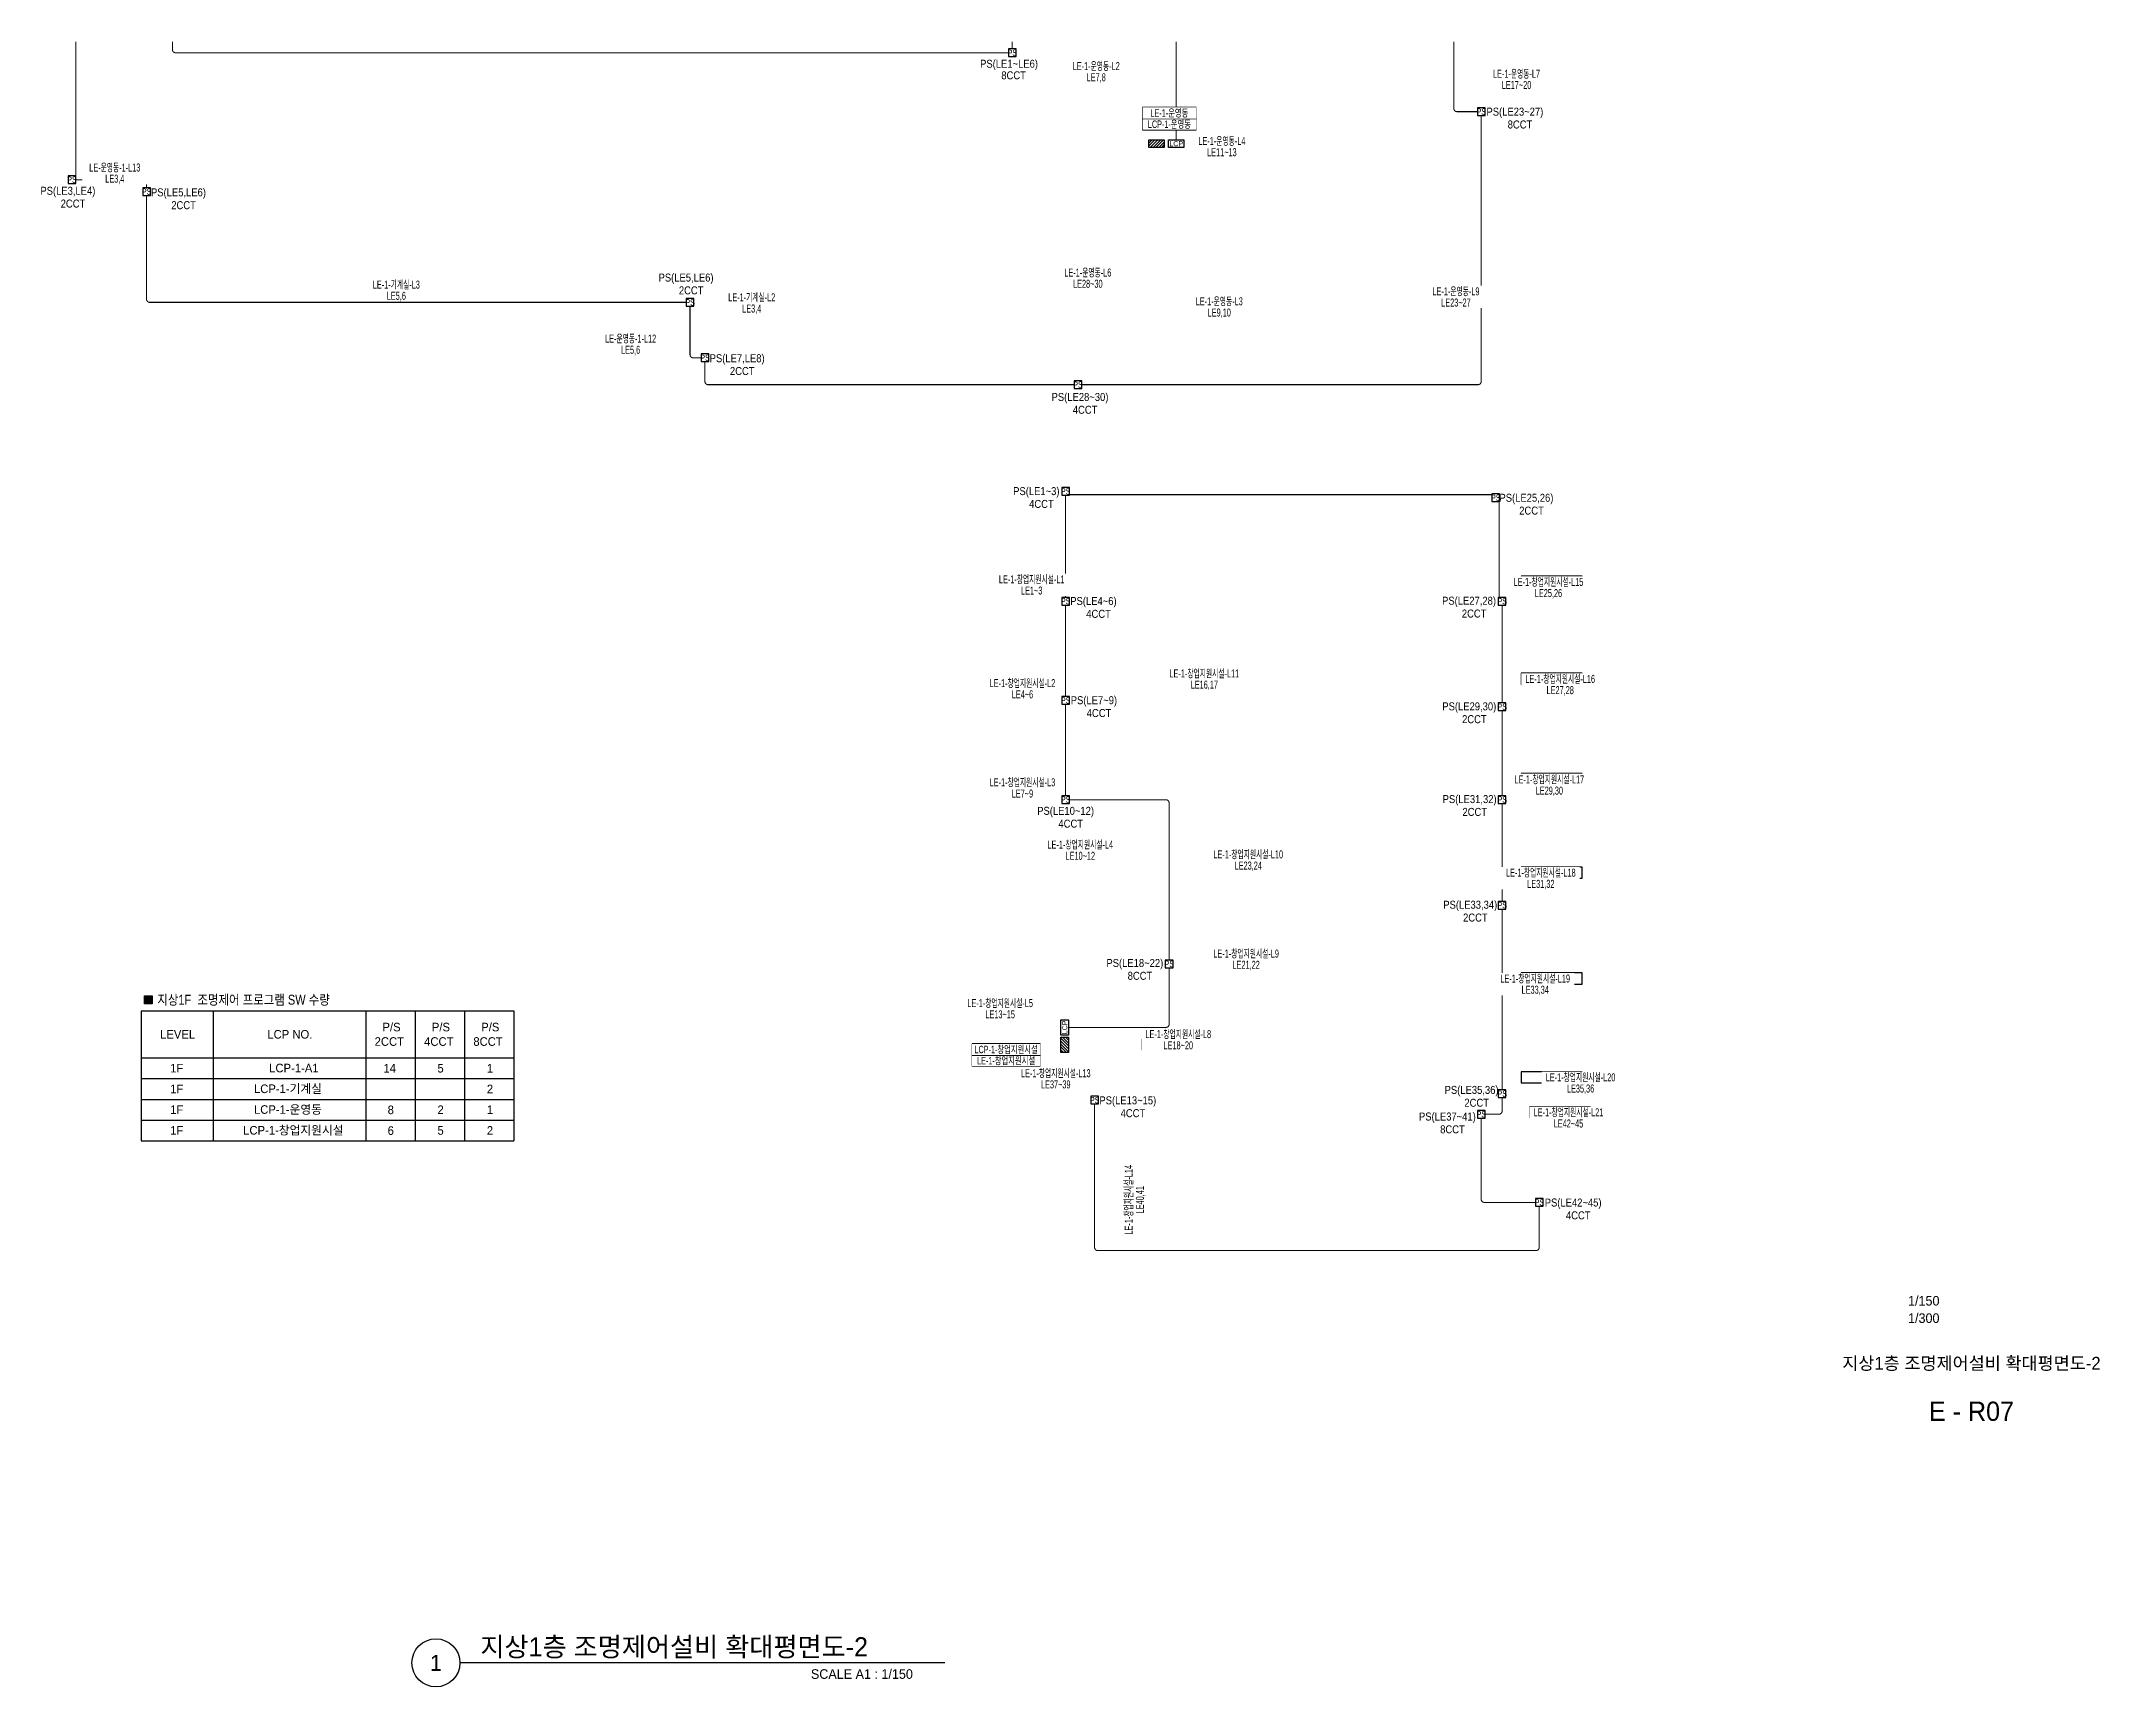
# Model space of a CAD drawing. Header units: millimetres. Extents: x 39625 to 501091, y -351975 to 836145.
# Drawn here: x 404612 to 501091, y -351975 to -274825 of the extents above; entities that cross this region are included whole.
import ezdxf
from ezdxf.enums import TextEntityAlignment as Align

# ---------------------------------------------------------------- set-up
doc = ezdxf.new("R2010")
doc.units = ezdxf.units.MM
doc.header["$LTSCALE"] = 150
doc.set_wipeout_variables(frame=1)
doc.linetypes.add('HIDDEN', pattern=[9.525, 6.35, -3.175])
for name, color, linetype in [('------01 Distribution Panel', 3, 'Continuous'), ('------02 Etc Panel', 3, 'Continuous'), ('------04 Lighting Switch', 2, 'Continuous'), ('-----30 Text', 2, 'Continuous'), ('-----41 Drawing Title', 2, 'Continuous'), ('-----42 Drawing Number', 2, 'Continuous'), ('-----43 Drawing Scale', 3, 'Continuous')]:
    doc.layers.add(name, color=color, linetype=linetype)
doc.styles.add('ELEC', font='Dotum.ttf')

# ---------------------------------------------------------------- blocks, each defined once
blk = doc.blocks.new('ps')
blk.add_lwpolyline([(-79296, 80452), (-79751, 80452), (-79751, 79997), (-79296, 79997)], close=True)
at = {"style": 'ELEC', "width": 0.7}
blk.add_text('PS', height=379.2, dxfattribs=at).set_placement((-79517, 80226), align=Align.MIDDLE_CENTER)
blk = doc.blocks.new('A07')
blk.add_lwpolyline([(-300, 0), (-300, 300), (300, 300), (300, 0)], close=True)
at = {"style": 'ELEC'}
blk.add_text('LCP', height=200, dxfattribs=at).set_placement((0, 150), align=Align.MIDDLE)
blk = doc.blocks.new('A02')
h = blk.add_hatch()
h.set_pattern_fill('ANSI31', color=256, scale=25, style=0)
h.set_pattern_definition([(45, (-2000, -19200), (-56.1266, 56.1266), [])])
h.paths.add_polyline_path([(-300, 300), (-300, 0), (300, 0), (300, 300)])
blk.add_lwpolyline([(300, 0), (-300, 0), (-300, 300), (300, 300)], close=True)

msp = doc.modelspace()

# ---------------------------------------------------------------- hatches: boundary and pattern name
at = {"layer": '-----30 Text'}
h = msp.add_hatch(dxfattribs=at)
h.set_pattern_fill('ANSI31', color=256, scale=1.090331, style=0)
h.set_pattern_definition([(45, (1177903.86163, -516848.97257), (-0.096372566095, 0.096372566095), [])])
h.paths.add_polyline_path([(409447, -319585), (409820, -319585), (409820, -319957), (409447, -319957)])

# ---------------------------------------------------------------- linework, layer by layer
at = {"layer": '------01 Distribution Panel', "color": 1, "elevation": 0}
for points in [[(473975, -300438), (476829, -300438), (476829, -299913), (473975, -299913)], [(473975, -304986), (476829, -304986), (476829, -304461), (473975, -304461)], [(473975, -309675), (476829, -309675), (476829, -309150), (473975, -309150)], [(473975, -314067), (476829, -314067), (476829, -313542), (473975, -313542)], [(473975, -319031), (476829, -319031), (476829, -318506), (473975, -318506)], [(456175, -322133), (459030, -322133), (459030, -321608), (456175, -321608)], [(473975, -323664), (476829, -323664), (476829, -323139), (473975, -323139)], [(474362, -325303), (477217, -325303), (477217, -324778), (474362, -324778)]]:
    msp.add_lwpolyline(points, close=True, dxfattribs=at)
at = {"layer": '-----30 Text'}
msp.add_lwpolyline([(409447, -319585), (409820, -319585), (409820, -319957), (409447, -319957)], close=True, dxfattribs=at)
at = {"layer": '-----41 Drawing Title', "color": 7}
msp.add_line((446964, -350850), (424236, -350850), dxfattribs=at)
msp.add_circle((423111, -350850), 1125, dxfattribs=at)
at = {"color": 3}
for p, q in [((409298, -320279), (409298, -326378)), ((409298, -320279), (419820, -320279)), ((412670, -320279), (412670, -326378)), ((419820, -320279), (419820, -323461)), ((419820, -320279), (419820, -326378)), ((419820, -320279), (426764, -320279)), ((422135, -320279), (422135, -326378)), ((424450, -320279), (424450, -326378)), ((426764, -320279), (426764, -326378)), ((409298, -322488), (419820, -322488)), ((419820, -322488), (426764, -322488)), ((409298, -323461), (419820, -323461)), ((419820, -323461), (426764, -323461)), ((409298, -324433), (419820, -324433)), ((419820, -324433), (426764, -324433)), ((409298, -325406), (419820, -325406)), ((419820, -325406), (426764, -325406)), ((409298, -326378), (419820, -326378)), ((419820, -326378), (426764, -326378))]:
    msp.add_line(p, q, dxfattribs=at)
at = {"color": 30, "linetype": 'HIDDEN', "lineweight": -3, "ltscale": 0.2, "const_width": 50, "elevation": 0}
for points in [[(406230, -274850), (406230, -281140)], [(450120, -275190), (450120, -274850)], [(457806, -279450), (457806, -274850)], [(452620, -300900), (452620, -296110)], [(452800, -296086), (472600, -296086)], [(472946, -296410), (472946, -300900)], [(473080, -301260), (473080, -305850)], [(452620, -310200), (452620, -305910)], [(473080, -306210), (473080, -310200)], [(473080, -310560), (473080, -315150)], [(473080, -315510), (473080, -323990)]]:
    msp.add_lwpolyline(points, dxfattribs=at)
for points in [[(410763, -274850), (410763, -275220, 0.414214), (410913, -275370), (449940, -275370)], [(470817, -274850), (470817, -277980, 0.414214), (470967, -278130), (471920, -278130)], [(453380, -290930), (471950, -290930, 0.414214), (472100, -290780), (472100, -278310)], [(406230, -281320), (409398, -281320, -0.414214), (409548, -281470), (409548, -281742)], [(409550, -282060), (409550, -286920, 0.414214), (409700, -287070), (434840, -287070)], [(435020, -287250), (435020, -289520, 0.414214), (435170, -289670), (435540, -289670)], [(435720, -289850), (435720, -290780, 0.414214), (435870, -290930), (453020, -290930)], [(452800, -310390), (457325, -310390, -0.414214), (457475, -310540), (457475, -317905)], [(457475, -318265), (457475, -320910, -0.414214), (457325, -321060), (452760, -321060)], [(453980, -324650), (453980, -331373, 0.414214), (454130, -331523), (474670, -331523, 0.414214), (474820, -331373), (474820, -329445)], [(473080, -324350), (473080, -324980, -0.414214), (472930, -325130), (472280, -325130)], [(472100, -325310), (472100, -329115, 0.414214), (472250, -329265), (474640, -329265)]]:
    msp.add_lwpolyline(points, format="xyb", dxfattribs=at)
at = {"color": 30, "linetype": 'HIDDEN', "lineweight": -3, "ltscale": 0.2, "const_width": 50}
msp.add_lwpolyline([(452620, -305550), (452620, -301260)], dxfattribs=at)

# ---------------------------------------------------------------- block references
at = {"layer": '------01 Distribution Panel', "xscale": 1.2, "yscale": 1.2, "zscale": 1.2}
for p, rotation in [((456886, -279450), 180), ((452760, -321880), 90)]:
    msp.add_blockref('A02', p, dxfattribs=dict(at, rotation=rotation))
at = {"layer": '------02 Etc Panel', "xscale": 1.2, "yscale": 1.2, "zscale": 1.2, "rotation": 89.99999999999999}
msp.add_blockref('A07', (452760, -321060), dxfattribs=at)
at = {"layer": '------04 Lighting Switch', "xscale": 0.790589613177827, "yscale": 0.790589613177827, "zscale": 0.790589613177827}
for p in [(512990, -338795), (534970, -341555), (468920, -344745), (472420, -345305), (497891, -350495), (498590, -353095), (516070, -354355), (515491, -359355), (535651, -359655), (515491, -364505), (535951, -364505), (515491, -369155), (535951, -369455), (515491, -373805), (535951, -373805), (535951, -378755), (520346, -381510), (535951, -387595), (516851, -387895), (534970, -388555), (537691, -392690)]:
    msp.add_blockref('ps', p, dxfattribs=at)

# ---------------------------------------------------------------- texts
at = {"layer": '-----30 Text', "style": 'ELEC', "width": 0.9}
for s, p in [('PS(LE1~LE6)', (449971, -275930, 0)), ('8CCT', (450186, -276426)), ('PS(LE23~27)', (473678, -278176)), ('8CCT', (473917, -278731)), ('2CCT', (406103, -282439, 0)), ('2CCT', (411285, -282514, 0)), ('2CCT', (435074, -286508, 0)), ('PS(LE7,LE8)', (437229, -289735, 0)), ('2CCT', (437468, -290289, 0)), ('PS(LE28~30)', (453297, -291551)), ('4CCT', (453536, -292105)), ('PS(LE1~3)', (451250, -295965)), ('PS(LE25,26)', (474219, -296277)), ('4CCT', (451489, -296520)), ('2CCT', (474458, -296832)), ('PS(LE27,28)', (471529, -301103)), ('4CCT', (454166, -301672)), ('2CCT', (471768, -301658)), ('PS(LE7~9)', (453949, -305768)), ('PS(LE29,30)', (471541, -306056)), ('4CCT', (454189, -306322)), ('2CCT', (471780, -306610)), ('PS(LE31,32)', (471557, -310403)), ('4CCT', (452862, -311509)), ('2CCT', (471797, -310957)), ('PS(LE33,34)', (471586, -315356)), ('2CCT', (471826, -315910)), ('PS(LE18~22)', (455867, -318087)), ('8CCT', (456107, -318641)), ('PS(LE35,36)', (471649, -324037, 0)), ('4CCT', (455777, -325081)), ('PS(LE37~41)', (470515, -325284)), ('2CCT', (471888, -324592, 0)), ('8CCT', (470754, -325838)), ('PS(LE42~45)', (476408, -329316)), ('4CCT', (476647, -329871))]:
    msp.add_text(s, height=375, dxfattribs=at).set_placement(p, align=Align.MIDDLE)
at = {"layer": '-----30 Text', "style": 'ELEC', "width": 0.85}
msp.add_text('지상1F  조명제어 프로그램 SW 수량', height=463.68, dxfattribs=at).set_placement((410054, -319996))
at = {"layer": '-----30 Text', "style": 'ELEC'}
for s, height, p in [(' LEVEL', 402.9, (410040, -321585)), (' LCP NO.', 402.9, (415065, -321585)), (' P/S', 402.9, (420460, -321246)), (' P/S', 402.9, (422775, -321246)), (' P/S', 402.9, (425090, -321246)), ('2CCT', 402.9, (420240, -321924)), ('4CCT', 402.9, (422559, -321924)), ('8CCT', 402.9, (424866, -321924)), ('1F', 402.9, (410657, -323173)), ('LCP-1-A1', 402.9, (415298, -323167)), ('14', 402.9, (420652, -323176)), ('5', 403, (423184, -323176)), ('1', 403, (425499, -323176)), ('1F', 402.9, (410657, -324146)), ('LCP-1-기계실', 402.9, (414585, -324140)), ('2', 403, (425499, -324149)), ('1F', 402.9, (410657, -325118)), ('LCP-1-운영동', 402.9, (414585, -325112)), ('8', 403, (420849, -325127)), ('2', 403, (423184, -325121)), ('1', 403, (425499, -325121)), ('1F', 402.9, (410657, -326090)), ('LCP-1-창업지원시설', 402.92, (414079, -326085)), ('6', 403, (420849, -326100)), ('5', 403, (423184, -326093)), ('2', 403, (425499, -326093))]:
    msp.add_text(s, height=height, dxfattribs=at).set_placement(p)
at = {"layer": '-----41 Drawing Title', "style": 'ELEC'}
msp.add_text('지상1층 조명제어설비 확대평면도-2', height=600, dxfattribs=at).set_placement((495075, -336805), align=Align.MIDDLE_CENTER)
at = {"layer": '-----41 Drawing Title', "color": 2, "style": 'ELEC'}
msp.add_text('지상1층 조명제어설비 확대평면도-2', height=900, dxfattribs=at).set_placement((425195, -350550))
at = {"layer": '-----41 Drawing Title', "color": 7, "style": 'ELEC'}
msp.add_text('1', height=750, dxfattribs=at).set_placement((423111, -350850), align=Align.MIDDLE)
at = {"layer": '-----41 Drawing Title', "style": 'ELEC'}
msp.add_text('SCALE A1 : 1/150', height=450, dxfattribs=at).set_placement((445464, -351600), align=Align.RIGHT)
at = {"layer": '-----42 Drawing Number', "style": 'ELEC'}
msp.add_text('E - R07', height=900, dxfattribs=at).set_placement((495075, -339055), align=Align.MIDDLE_CENTER)
at = {"layer": '-----43 Drawing Scale', "style": 'ELEC'}
for s, p in [('1/150', (492840, -333875)), ('1/300', (492840, -334690))]:
    msp.add_text(s, height=450, dxfattribs=at).set_placement(p, align=Align.MIDDLE_CENTER)

# ---------------------------------------------------------------- wipeouts: each hides what was drawn before it
at = {"color": 1}
for points in [[(452629, -276256), (455484, -276256), (455484, -275731), (452629, -275731)], [(436386, -287097), (439441, -287097), (439441, -286572), (436386, -286572)], [(430709, -289029), (433764, -289029), (433764, -288504), (430709, -288504)], [(457296, -304728), (460951, -304728), (460951, -304203), (457296, -304203)], [(459354, -313212), (463009, -313212), (463009, -312687), (459354, -312687)], [(459354, -317861), (462809, -317861), (462809, -317336), (459354, -317336)], [(447827, -320184), (451282, -320184), (451282, -319659), (447827, -319659)], [(450334, -323470), (453989, -323470), (453989, -322945), (450334, -322945)]]:
    msp.add_wipeout(points, dxfattribs=at)

# ---------------------------------------------------------------- next in the draw order: linework, layer by layer
at = {"layer": '------01 Distribution Panel', "color": 1, "elevation": 0}
msp.add_lwpolyline([(448236, -322884), (451436, -322884), (451436, -322359), (448236, -322359)], close=True, dxfattribs=at)

# ---------------------------------------------------------------- next in the draw order: texts
at = {"layer": '-----30 Text', "style": 'ELEC', "width": 0.9}
msp.add_text('PS(LE5,LE6)', height=375, dxfattribs=at).set_placement((434834, -285954, 0), align=Align.MIDDLE)

# ---------------------------------------------------------------- next in the draw order: wipeouts: each hides what was drawn before it
at = {"color": 1}
for points in [[(452629, -276781), (455484, -276781), (455484, -276256), (452629, -276256)], [(472326, -276616), (475181, -276616), (475181, -276091), (472326, -276091)], [(458519, -279768), (461373, -279768), (461373, -279243), (458519, -279243)], [(406534, -281011), (409589, -281011), (409589, -280486), (406534, -280486)], [(452235, -285936), (455090, -285936), (455090, -285411), (452235, -285411)], [(419730, -286498), (422785, -286498), (422785, -285973), (419730, -285973)], [(469488, -286815), (472343, -286815), (472343, -286290), (469488, -286290)], [(436386, -287622), (439441, -287622), (439441, -287097), (436386, -287097)], [(458396, -287284), (461251, -287284), (461251, -286759), (458396, -286759)], [(430709, -289554), (433764, -289554), (433764, -289029), (430709, -289029)], [(449305, -300317), (452760, -300317), (452760, -299792), (449305, -299792)], [(473424, -300438), (477079, -300438), (477079, -299913), (473424, -299913)], [(448873, -305184), (452328, -305184), (452328, -304659), (448873, -304659)], [(457296, -305253), (460951, -305253), (460951, -304728), (457296, -304728)], [(473975, -304986), (477629, -304986), (477629, -304461), (473975, -304461)], [(448873, -309834), (452328, -309834), (452328, -309309), (448873, -309309)], [(473466, -309696), (477121, -309696), (477121, -309171), (473466, -309171)], [(451583, -312753), (455038, -312753), (455038, -312228), (451583, -312228)], [(459354, -313737), (463009, -313737), (463009, -313212), (459354, -313212)], [(473065, -314067), (476720, -314067), (476720, -313542), (473065, -313542)], [(459354, -318386), (462809, -318386), (462809, -317861), (459354, -317861)], [(472802, -319031), (476457, -319031), (476457, -318506), (472802, -318506)], [(447827, -320709), (451282, -320709), (451282, -320184), (447827, -320184)], [(456175, -321638), (459630, -321638), (459630, -321113), (456175, -321113)], [(474928, -323664), (478583, -323664), (478583, -323139), (474928, -323139)], [(450334, -323995), (453989, -323995), (453989, -323470), (450334, -323470)], [(474362, -325303), (478017, -325303), (478017, -324778), (474362, -324778)], [(455841, -330967), (455841, -327312), (455316, -327312), (455316, -330967)]]:
    msp.add_wipeout(points, dxfattribs=at)

# ---------------------------------------------------------------- next in the draw order: linework, layer by layer
at = {"layer": '------01 Distribution Panel', "color": 1, "elevation": 0}
msp.add_lwpolyline([(456230, -278982), (458746, -278982), (458746, -278457), (456230, -278457)], close=True, dxfattribs=at)

# ---------------------------------------------------------------- next in the draw order: texts
at = {"layer": '-----30 Text', "style": 'ELEC', "width": 0.9}
msp.add_text('PS(LE13~15)', height=375, dxfattribs=at).set_placement((455538, -324526), align=Align.MIDDLE)
at = {"style": 'ELEC', "width": 0.6}
for s, p in [('LE-1-운영동-L2', (454057, -275993)), ('LE7,8', (454057, -276518)), ('LE-1-기계실-L2', (437913, -286834)), ('LE3,4', (437913, -287359)), ('LE-운영동-1-L12', (432236, -288767)), ('LE5,6', (432236, -289292)), ('LE-1-창업지원시설-L11', (459123, -304466)), ('LE16,17', (459123, -304991)), ('LE-1-창업지원시설-L10', (461182, -312949)), ('LE23,24', (461182, -313474)), ('LE-1-창업지원시설-L9', (461082, -317599)), ('LE21,22', (461082, -318124)), ('LE-1-창업지원시설-L5', (449554, -319921)), ('LE13~15', (449554, -320446)), ('LE37~39', (452161, -323732))]:
    msp.add_text(s, height=375, dxfattribs=at).set_placement(p, align=Align.MIDDLE_CENTER)

# ---------------------------------------------------------------- next in the draw order: wipeouts: each hides what was drawn before it
at = {"color": 1}
msp.add_wipeout([(448236, -322884), (451436, -322884), (451436, -322359), (448236, -322359)], dxfattribs=at).dxf.layer = '------01 Distribution Panel'
for points in [[(472326, -277141), (475181, -277141), (475181, -276616), (472326, -276616)], [(458519, -280293), (461373, -280293), (461373, -279768), (458519, -279768)], [(406534, -281536), (409589, -281536), (409589, -281011), (406534, -281011)], [(419730, -287023), (422785, -287023), (422785, -286498), (419730, -286498)], [(452235, -286461), (455090, -286461), (455090, -285936), (452235, -285936)], [(458396, -287809), (461251, -287809), (461251, -287284), (458396, -287284)], [(469488, -287340), (472343, -287340), (472343, -286815), (469488, -286815)], [(449305, -300842), (452760, -300842), (452760, -300317), (449305, -300317)], [(473424, -300963), (477079, -300963), (477079, -300438), (473424, -300438)], [(448873, -305709), (452328, -305709), (452328, -305184), (448873, -305184)], [(473975, -305511), (477629, -305511), (477629, -304986), (473975, -304986)], [(473466, -310221), (477121, -310221), (477121, -309696), (473466, -309696)], [(448873, -310359), (452328, -310359), (452328, -309834), (448873, -309834)], [(451583, -313278), (455038, -313278), (455038, -312753), (451583, -312753)], [(473065, -314592), (476720, -314592), (476720, -314067), (473065, -314067)], [(472802, -319556), (476457, -319556), (476457, -319031), (472802, -319031)], [(456175, -322163), (459630, -322163), (459630, -321638), (456175, -321638)], [(474928, -324189), (478583, -324189), (478583, -323664), (474928, -323664)], [(474362, -325828), (478017, -325828), (478017, -325303), (474362, -325303)], [(456366, -330967), (456366, -327312), (455841, -327312), (455841, -330967)]]:
    msp.add_wipeout(points, dxfattribs=at)

# ---------------------------------------------------------------- next in the draw order: linework, layer by layer
at = {"layer": '------01 Distribution Panel', "color": 1, "elevation": 0}
msp.add_lwpolyline([(448236, -322359), (451436, -322359), (451436, -321834), (448236, -321834)], close=True, dxfattribs=at)

# ---------------------------------------------------------------- next in the draw order: block references
at = {"layer": '------02 Etc Panel', "xscale": 1.2, "yscale": 1.2, "zscale": 1.2}
msp.add_blockref('A07', (457806, -279810), dxfattribs=at)

# ---------------------------------------------------------------- next in the draw order: texts
at = {"layer": '-----30 Text', "style": 'ELEC', "width": 0.9}
for s, p in [('PS(LE3,LE4)', (405864, -281885, 0)), ('PS(LE5,LE6)', (411046, -281959, 0)), ('PS(LE4~6)', (453926, -301118)), ('PS(LE10~12)', (452623, -310954))]:
    msp.add_text(s, height=375, dxfattribs=at).set_placement(p, align=Align.MIDDLE)
at = {"style": 'ELEC', "width": 0.6}
for s, p in [('LE-1-운영동-L7', (473754, -276354)), ('LE17~20', (473754, -276879)), ('LE-운영동-1-L13', (408062, -280748)), ('LE11~13', (459946, -280031)), ('LE3,4', (408062, -281273)), ('LE-1-운영동-L6', (453662, -285673)), ('LE-1-기계실-L3', (421257, -286236)), ('LE28~30', (453662, -286198)), ('LE-1-운영동-L9', (470916, -286553)), ('LE5,6', (421257, -286761)), ('LE-1-운영동-L3', (459823, -287021)), ('LE9,10', (459823, -287546)), ('LE23~27', (470916, -287078)), ('LE-1-창업지원시설-L1', (451033, -300055)), ('LE-1-창업지원시설-L15', (475252, -300176)), ('LE1~3', (451033, -300580)), ('LE25,26', (475252, -300701)), ('LE-1-창업지원시설-L2', (450600, -304921)), ('LE-1-창업지원시설-L16', (475802, -304724)), ('LE4~6', (450600, -305446)), ('LE27,28', (475802, -305249)), ('LE-1-창업지원시설-L3', (450600, -309571)), ('LE-1-창업지원시설-L17', (475293, -309434)), ('LE7~9', (450600, -310096)), ('LE29,30', (475293, -309959)), ('LE-1-창업지원시설-L4', (453310, -312491)), ('LE10~12', (453310, -313016)), ('LE-1-창업지원시설-L18', (474893, -313805)), ('LE31,32', (474893, -314330)), ('LE-1-창업지원시설-L19', (474630, -318769)), ('LE33,34', (474630, -319294)), ('LE-1-창업지원시설-L8', (457903, -321375)), ('LE18~20', (457903, -321900)), ('LE-1-창업지원시설-L13', (452161, -323207)), ('LE-1-창업지원시설-L20', (476756, -323401)), ('LE35,36', (476756, -323926)), ('LE-1-창업지원시설-L21', (476190, -325040)), ('LE42~45', (476190, -325565))]:
    msp.add_text(s, height=375, dxfattribs=at).set_placement(p, align=Align.MIDDLE_CENTER)
for s, p in [('LE-1-창업지원시설-L14', (455579, -329140)), ('LE40,41', (456104, -329140))]:
    msp.add_text(s, height=375, rotation=90, dxfattribs=at).set_placement(p, align=Align.MIDDLE_CENTER)

# ---------------------------------------------------------------- next in the draw order: wipeouts: each hides what was drawn before it
at = {"color": 1}
for points in [[(456230, -278982), (458746, -278982), (458746, -278457), (456230, -278457)], [(448236, -322359), (451436, -322359), (451436, -321834), (448236, -321834)]]:
    msp.add_wipeout(points, dxfattribs=at).dxf.layer = '------01 Distribution Panel'

# ---------------------------------------------------------------- next in the draw order: linework, layer by layer
at = {"layer": '------01 Distribution Panel', "color": 1, "elevation": 0}
msp.add_lwpolyline([(456230, -278457), (458746, -278457), (458746, -277932), (456230, -277932)], close=True, dxfattribs=at)

# ---------------------------------------------------------------- next in the draw order: texts
at = {"layer": '------01 Distribution Panel', "style": 'ELEC', "width": 0.7}
for s, p in [('LCP-1-창업지원시설', (449836, -322096)), ('LE-1-창업지원시설', (449836, -322621))]:
    msp.add_text(s, height=350, dxfattribs=at).set_placement(p, align=Align.MIDDLE_CENTER)
at = {"style": 'ELEC', "width": 0.6}
msp.add_text('LE-1-운영동-L4', height=375, dxfattribs=at).set_placement((459946, -279506), align=Align.MIDDLE_CENTER)

# ---------------------------------------------------------------- next in the draw order: wipeouts: each hides what was drawn before it
at = {"color": 1}
msp.add_wipeout([(456230, -278457), (458746, -278457), (458746, -277932), (456230, -277932)], dxfattribs=at).dxf.layer = '------01 Distribution Panel'

# ---------------------------------------------------------------- next in the draw order: texts
at = {"layer": '------01 Distribution Panel', "style": 'ELEC', "width": 0.7}
for s, p in [('LCP-1-운영동', (457488, -278719)), ('LE-1-운영동', (457488, -278194))]:
    msp.add_text(s, height=350, dxfattribs=at).set_placement(p, align=Align.MIDDLE_CENTER)

doc.saveas('drawing.dxf')
